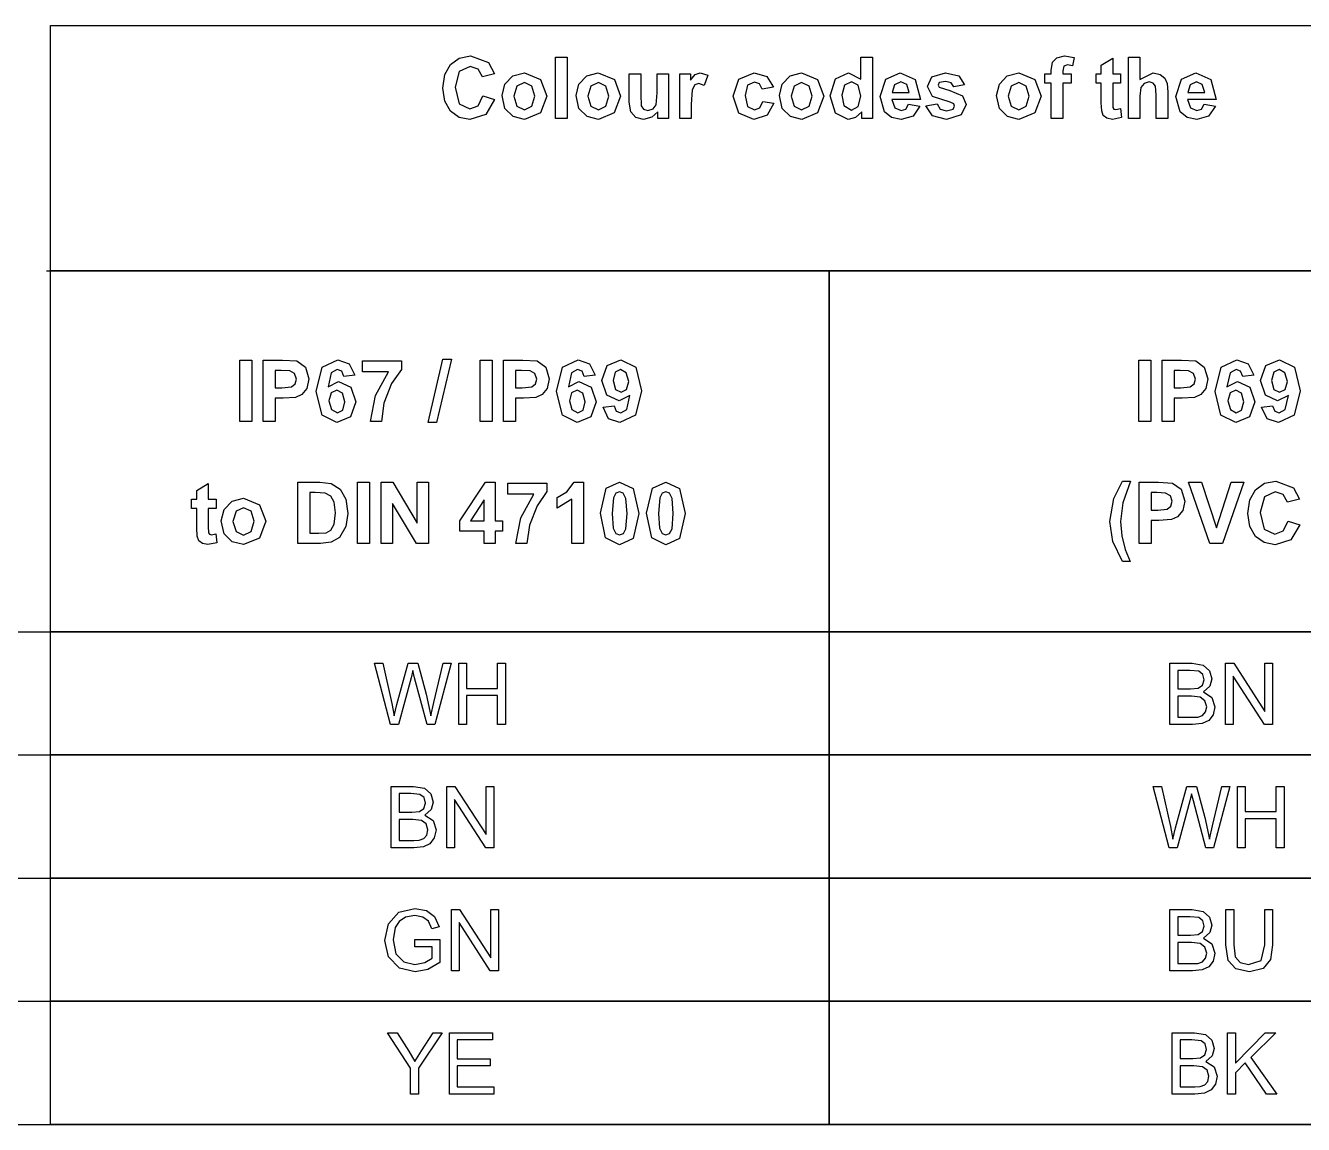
# Model space of a CAD drawing. Extents: x 22 to 299, y 7 to 289.
# Drawn here: x 113.78 to 155.86, y 105.1 to 141.28 of the extents above; entities that cross this region are included whole.
import ezdxf

# ---------------------------------------------------------------- set-up
doc = ezdxf.new("R2010")
doc.units = 0

msp = doc.modelspace()

# ---------------------------------------------------------------- linework, layer by layer
at = {"layer": '1'}
for p, q in [((114.601725, 141.278722), (165.883506, 141.278722)), ((114.601725, 133.202245), (114.601725, 141.278722)), ((114.602, 133.335), (114.602, 141.279185)), ((114.47, 133.203), (140.243182, 133.203)), ((165.883506, 133.202245), (114.601725, 133.202245)), ((114.601725, 133.202245), (140.242616, 133.202245)), ((114.601725, 121.323185), (114.601725, 133.202245)), ((114.602, 121.456), (114.602, 133.070477)), ((140.242616, 133.202245), (140.242616, 121.323185)), ((140.242616, 133.202245), (165.883506, 133.202245)), ((140.242616, 121.323185), (140.242616, 133.202245)), ((140.243, 133.203), (166.016182, 133.203)), ((140.243, 121.456), (140.243, 133.070477)), ((87.1569, 121.324), (114.601892, 121.324)), ((140.242616, 121.323185), (114.601725, 121.323185)), ((114.601725, 121.323185), (140.242616, 121.323185)), ((114.601725, 117.268719), (114.601725, 121.323185)), ((114.602, 121.324), (140.242891, 121.324)), ((114.602, 117.401), (114.602, 121.190883)), ((165.883506, 121.323185), (140.242616, 121.323185)), ((140.242616, 121.323185), (140.242616, 117.268719)), ((140.242616, 121.323185), (165.883506, 121.323185)), ((140.242616, 117.268719), (140.242616, 121.323185)), ((140.243, 121.324), (165.883891, 121.324)), ((140.243, 117.401), (140.243, 121.190883)), ((87.1569, 117.269), (114.601892, 117.269)), ((140.242616, 117.268719), (114.601725, 117.268719)), ((114.601725, 117.268719), (140.242616, 117.268719)), ((114.601725, 113.214253), (114.601725, 117.268719)), ((114.602, 117.269), (140.242891, 117.269)), ((114.602, 113.347), (114.602, 117.136883)), ((165.883506, 117.268719), (140.242616, 117.268719)), ((140.242616, 117.268719), (140.242616, 113.214253)), ((140.242616, 117.268719), (165.883506, 117.268719)), ((140.242616, 113.214253), (140.242616, 117.268719)), ((140.243, 117.269), (165.883891, 117.269)), ((140.243, 113.347), (140.243, 117.136883)), ((87.1569, 113.214), (114.601892, 113.214)), ((140.242616, 113.214253), (114.601725, 113.214253)), ((114.601725, 113.2139), (140.242616, 113.2139)), ((114.601725, 109.159082), (114.601725, 113.2139)), ((114.602, 113.214), (140.242891, 113.214)), ((165.883506, 113.214253), (140.242616, 113.214253)), ((140.242616, 113.2139), (140.242616, 109.159082)), ((140.242616, 113.2139), (165.883506, 113.2139)), ((140.242616, 109.159082), (140.242616, 113.2139)), ((140.243, 113.214), (165.883891, 113.214)), ((114.602, 109.292), (114.602, 113.082236)), ((140.243, 109.292), (140.243, 113.082236)), ((87.1569, 109.16), (114.601892, 109.16)), ((114.601725, 109.159434), (140.242616, 109.159434)), ((114.601725, 105.104968), (114.601725, 109.159434)), ((140.242616, 109.159082), (114.601725, 109.159082)), ((114.602, 109.16), (140.242891, 109.16)), ((114.602, 105.237), (114.602, 109.026883)), ((140.242616, 109.159434), (140.242616, 105.104968)), ((140.242616, 109.159434), (165.883506, 109.159434)), ((140.242616, 105.104968), (140.242616, 109.159434)), ((165.883506, 109.159082), (140.242616, 109.159082)), ((140.243, 109.16), (165.883891, 109.16)), ((140.243, 105.237), (140.243, 109.026883)), ((87.1569, 105.105), (114.601892, 105.105)), ((140.242616, 105.104968), (114.601725, 105.104968)), ((114.602, 105.105), (140.242891, 105.105)), ((165.883506, 105.104968), (140.242616, 105.104968)), ((140.243, 105.105), (165.883891, 105.105))]:
    msp.add_line(p, q, dxfattribs=at)
at = {"layer": 'Layer 1'}
for p, q in [((127.773295, 139.998911), (128.065696, 140.208717)), ((128.065696, 140.208717), (128.437632, 140.278653)), ((128.437632, 140.278653), (129.021767, 140.059545)), ((131.236647, 138.224), (131.236647, 140.244202)), ((131.236647, 140.244202), (131.612259, 140.244202)), ((131.612259, 140.244202), (131.612259, 138.224)), ((141.289966, 139.516598), (141.289966, 140.244202)), ((141.289966, 140.244202), (141.665578, 140.244202)), ((141.665578, 140.244202), (141.665578, 138.224)), ((147.595657, 140.073325), (147.736009, 140.220775)), ((147.736009, 140.220775), (147.995328, 140.278653)), ((147.995328, 140.278653), (148.309451, 140.229043)), ((148.309451, 140.229043), (148.258657, 139.958948)), ((149.204139, 139.978241), (149.581086, 140.204239)), ((149.581086, 140.204239), (149.581086, 139.687475)), ((150.097027, 138.224), (150.097027, 140.244202)), ((150.097027, 140.244202), (150.472639, 140.244202)), ((150.472639, 140.244202), (150.472639, 139.50144)), ((127.583818, 139.664048), (127.773295, 139.998911)), ((128.063357, 139.768779), (127.928351, 139.246503)), ((128.417581, 139.930009), (128.063357, 139.768779)), ((128.68492, 139.839059), (128.417581, 139.930009)), ((128.83062, 139.591012), (128.68492, 139.839059)), ((129.021767, 140.059545), (129.222271, 139.687475)), ((129.830007, 139.625463), (130.208291, 139.720548)), ((130.208291, 139.720548), (130.736285, 139.504196)), ((132.263689, 139.625463), (132.641973, 139.720548)), ((132.641973, 139.720548), (133.169967, 139.504196)), ((135.836212, 139.673695), (135.999288, 139.720548)), ((135.999288, 139.720548), (136.246577, 139.647512)), ((137.271843, 139.517976), (137.77444, 139.720548)), ((137.77444, 139.720548), (138.186142, 139.604793)), ((138.956997, 139.625463), (139.335281, 139.720548)), ((139.335281, 139.720548), (139.863276, 139.504196)), ((140.449186, 139.526245), (140.878265, 139.720548)), ((140.878265, 139.720548), (141.289966, 139.516598)), ((142.111135, 139.513842), (142.577641, 139.720548)), ((142.577641, 139.720548), (143.077565, 139.504196)), ((143.623858, 139.591012), (144.075661, 139.720548)), ((144.075661, 139.720548), (144.50875, 139.622707)), ((146.107478, 139.625463), (146.485762, 139.720548)), ((146.485762, 139.720548), (147.013756, 139.504196)), ((147.558229, 139.797718), (147.595657, 140.073325)), ((147.558229, 139.687475), (147.558229, 139.797718)), ((147.968594, 139.941034), (147.933842, 139.790828)), ((147.933842, 139.790828), (147.933842, 139.687475)), ((148.086223, 139.980997), (147.968594, 139.941034)), ((148.258657, 139.958948), (148.086223, 139.980997)), ((149.204139, 139.687475), (149.204139, 139.978241)), ((150.472639, 139.50144), (150.907065, 139.720548)), ((150.907065, 139.720548), (151.140986, 139.670938)), ((151.845864, 139.513842), (152.31237, 139.720548)), ((152.31237, 139.720548), (152.812294, 139.504196)), ((127.520659, 139.216186), (127.583818, 139.664048)), ((129.222271, 139.687475), (128.83062, 139.591012)), ((129.47712, 138.976408), (129.569351, 139.349856)), ((129.569351, 139.349856), (129.830007, 139.625463)), ((129.96234, 139.289222), (129.862088, 138.955737)), ((130.209628, 139.404978), (129.96234, 139.289222)), ((130.45558, 139.289222), (130.209628, 139.404978)), ((130.555832, 138.958494), (130.45558, 139.289222)), ((130.736285, 139.504196), (130.942137, 138.959872)), ((131.910801, 138.976408), (132.003033, 139.349856)), ((132.003033, 139.349856), (132.263689, 139.625463)), ((132.396021, 139.289222), (132.295769, 138.955737)), ((132.643309, 139.404977), (132.396021, 139.289222)), ((132.889261, 139.289222), (132.643309, 139.404977)), ((132.989513, 138.958494), (132.889261, 139.289222)), ((133.169967, 139.504196), (133.375818, 138.959872)), ((133.662309, 138.761434), (133.662309, 139.687475)), ((133.662309, 139.687475), (134.03792, 139.687475)), ((134.03792, 139.687475), (134.03792, 139.014993)), ((134.577946, 139.070114), (134.577946, 139.687475)), ((134.577946, 139.687475), (134.953557, 139.687475)), ((134.953557, 139.687475), (134.953557, 138.224)), ((135.326931, 138.224), (135.326931, 139.687475)), ((135.326931, 139.687475), (135.675808, 139.687475)), ((135.675808, 139.687475), (135.675808, 139.479391)), ((135.675808, 139.479391), (135.836212, 139.673695)), ((135.820171, 139.327807), (135.733286, 139.166577)), ((135.953841, 139.373283), (135.820171, 139.327807)), ((136.130284, 139.309893), (135.953841, 139.373283)), ((136.246577, 139.647512), (136.130284, 139.309893)), ((137.086042, 138.954359), (137.271843, 139.517976)), ((137.555222, 139.315405), (137.472347, 138.98192)), ((137.779787, 139.416002), (137.555222, 139.315405)), ((137.950883, 139.358124), (137.779787, 139.416002)), ((138.036432, 139.18587), (137.950883, 139.358124)), ((138.186142, 139.604793), (138.406696, 139.254771)), ((138.60411, 138.976408), (138.696342, 139.349856)), ((138.696342, 139.349856), (138.956997, 139.625463)), ((139.08933, 139.289222), (138.989078, 138.955737)), ((139.336618, 139.404977), (139.08933, 139.289222)), ((139.58257, 139.289222), (139.336618, 139.404977)), ((139.682822, 138.958494), (139.58257, 139.289222)), ((139.863276, 139.504196), (140.069127, 138.959872)), ((140.279426, 138.96125), (140.449186, 139.526245)), ((140.752615, 139.314027), (140.663057, 138.987432)), ((140.97718, 139.42427), (140.752615, 139.314027)), ((141.203081, 139.312649), (140.97718, 139.42427)), ((141.291303, 138.950225), (141.203081, 139.312649)), ((141.926671, 138.944713), (142.111135, 139.513842)), ((142.397189, 139.331941), (142.318324, 139.081139)), ((142.600367, 139.42427), (142.397189, 139.331941)), ((142.795524, 139.336076), (142.600367, 139.42427)), ((142.879736, 139.081139), (142.795524, 139.336076)), ((143.077565, 139.504196), (143.252672, 138.844116)), ((143.478159, 139.271308), (143.623858, 139.591012)), ((143.86981, 139.399465), (143.827036, 139.320917)), ((143.827036, 139.320917), (143.864463, 139.250637)), ((144.082344, 139.442184), (143.86981, 139.399465)), ((144.262798, 139.396709), (144.082344, 139.442184)), ((144.349683, 139.265796), (144.262798, 139.396709)), ((144.703907, 139.333319), (144.349683, 139.265796)), ((144.50875, 139.622707), (144.703907, 139.333319)), ((145.75459, 138.976408), (145.846823, 139.349856)), ((145.846823, 139.349856), (146.107478, 139.625463)), ((146.239811, 139.289222), (146.139558, 138.955737)), ((146.487099, 139.404977), (146.239811, 139.289222)), ((146.733051, 139.289222), (146.487099, 139.404977)), ((146.833303, 138.958494), (146.733051, 139.289222)), ((147.013756, 139.504196), (147.219607, 138.959872)), ((147.349703, 139.382929), (147.349705, 139.687475)), ((147.558227, 139.382929), (147.349703, 139.382929)), ((147.349705, 139.687475), (147.558229, 139.687475)), ((147.558227, 138.224), (147.558227, 139.382929)), ((148.214544, 139.382929), (147.933839, 139.382929)), ((147.933839, 139.382929), (147.933839, 138.224)), ((147.933842, 139.687475), (148.214544, 139.687475)), ((148.214544, 139.687475), (148.214544, 139.382929)), ((149.031705, 139.378795), (149.031705, 139.687475)), ((149.031705, 139.687475), (149.204139, 139.687475)), ((149.204139, 139.378795), (149.031705, 139.378795)), ((149.204139, 138.740764), (149.204139, 139.378795)), ((149.581086, 139.687475), (149.837731, 139.687475)), ((149.837731, 139.378795), (149.581086, 139.378795)), ((149.581086, 139.378795), (149.581086, 138.788995)), ((149.837731, 139.687475), (149.837731, 139.378795)), ((150.614329, 139.377417), (150.506056, 139.235479)), ((150.781415, 139.42427), (150.614329, 139.377417)), ((150.916421, 139.387063), (150.781415, 139.42427)), ((150.992613, 139.289222), (150.916421, 139.387063)), ((151.014002, 138.997079), (150.992613, 139.289222)), ((151.140986, 139.670938), (151.29738, 139.544159)), ((151.29738, 139.544159), (151.369561, 139.373283)), ((151.369561, 139.373283), (151.389613, 139.082517)), ((151.6614, 138.944713), (151.845864, 139.513842)), ((152.131915, 139.331941), (152.05305, 139.081139)), ((152.335092, 139.42427), (152.131915, 139.331941)), ((152.53025, 139.336076), (152.335092, 139.42427)), ((152.614461, 139.081139), (152.53025, 139.336076)), ((152.812294, 139.504196), (152.987401, 138.844116)), ((127.583484, 138.789684), (127.520659, 139.216186)), ((127.928351, 139.246503), (128.06202, 138.700801)), ((128.68091, 138.641545), (128.843987, 138.966762)), ((128.843987, 138.966762), (129.227618, 138.84136)), ((128.843987, 138.966762), (128.843987, 138.966762)), ((129.569351, 138.547839), (129.47712, 138.976408)), ((129.47712, 138.976408), (129.47712, 138.976408)), ((129.862088, 138.955738), (129.96234, 138.622253)), ((129.862088, 138.955737), (129.862088, 138.955738)), ((130.45558, 138.622253), (130.555832, 138.958494)), ((130.942137, 138.959872), (130.733612, 138.408657)), ((132.003033, 138.547839), (131.910801, 138.976408)), ((131.910801, 138.976408), (131.910801, 138.976408)), ((132.295769, 138.955737), (132.396021, 138.622253)), ((132.295769, 138.955737), (132.295769, 138.955737)), ((132.889261, 138.622253), (132.989513, 138.958494)), ((133.375818, 138.959872), (133.167294, 138.408657)), ((134.03792, 139.014993), (134.057972, 138.636033)), ((134.549875, 138.674618), (134.577946, 139.070114)), ((135.733286, 139.166577), (135.702542, 138.675996)), ((137.270506, 138.393499), (137.086042, 138.954359)), ((137.472347, 138.98192), (137.556559, 138.613984)), ((138.406696, 139.254771), (138.036432, 139.18587)), ((138.406696, 139.254771), (138.406696, 139.254771)), ((138.696342, 138.547839), (138.60411, 138.976408)), ((138.60411, 138.976408), (138.60411, 138.976408)), ((138.989078, 138.955737), (139.08933, 138.622253)), ((138.989078, 138.955737), (138.989078, 138.955737)), ((139.58257, 138.622253), (139.682822, 138.958494)), ((140.069127, 138.959872), (139.860602, 138.408657)), ((140.453196, 138.393499), (140.279426, 138.96125)), ((140.663057, 138.987432), (140.725882, 138.648435)), ((140.663057, 138.987432), (140.663057, 138.987432)), ((141.200408, 138.60985), (141.291303, 138.950225)), ((142.067024, 138.440352), (141.926671, 138.944713)), ((142.318324, 139.081139), (142.879736, 139.081139)), ((143.646582, 138.941957), (143.478159, 139.271308)), ((144.222697, 138.753166), (143.646582, 138.941957)), ((143.864463, 139.250637), (144.214677, 139.141772)), ((144.214677, 139.141772), (144.634399, 138.969518)), ((144.634399, 138.969518), (144.752028, 138.681508)), ((145.846823, 138.547839), (145.75459, 138.976408)), ((145.75459, 138.976408), (145.75459, 138.976408)), ((146.139558, 138.955737), (146.239811, 138.622253)), ((146.139558, 138.955737), (146.139558, 138.955737)), ((146.733051, 138.622253), (146.833303, 138.958494)), ((147.219607, 138.959872), (147.011083, 138.408657)), ((150.506056, 139.235479), (150.472638, 138.957115)), ((150.472638, 138.957115), (150.472638, 138.224)), ((151.014002, 138.224), (151.014002, 138.997079)), ((151.389613, 139.082517), (151.389613, 138.224)), ((151.801753, 138.440352), (151.6614, 138.944713)), ((152.05305, 139.081139), (152.614461, 139.081139)), ((127.771958, 138.463778), (127.583484, 138.789684)), ((128.05801, 138.258106), (127.771958, 138.463778)), ((128.06202, 138.700801), (128.409561, 138.538192)), ((128.409561, 138.538192), (128.68091, 138.641545)), ((129.227618, 138.84136), (128.933545, 138.349401)), ((129.838027, 138.281878), (129.569351, 138.547839)), ((129.96234, 138.622253), (130.209628, 138.506498)), ((130.209628, 138.506498), (130.45558, 138.622253)), ((132.271709, 138.281878), (132.003033, 138.547839)), ((132.396021, 138.622253), (132.643309, 138.506498)), ((132.643309, 138.506498), (132.889261, 138.622253)), ((133.713103, 138.437596), (133.662309, 138.761434)), ((133.877517, 138.255695), (133.713103, 138.437596)), ((134.057972, 138.636033), (134.134163, 138.52579)), ((134.134163, 138.52579), (134.273179, 138.485827)), ((134.273179, 138.485827), (134.445613, 138.53957)), ((134.604678, 138.443108), (134.400164, 138.258451)), ((134.445613, 138.53957), (134.549875, 138.674618)), ((134.604678, 138.224), (134.604678, 138.443108)), ((135.702542, 138.675996), (135.702542, 138.224)), ((137.556559, 138.613984), (137.785133, 138.506498)), ((137.785133, 138.506498), (137.96024, 138.568509)), ((137.96024, 138.568509), (138.056482, 138.784861)), ((138.056482, 138.784861), (138.42541, 138.720093)), ((138.42541, 138.720093), (138.204855, 138.324597)), ((138.965017, 138.281878), (138.696342, 138.547839)), ((139.08933, 138.622253), (139.336618, 138.506498)), ((139.336618, 138.506498), (139.58257, 138.622253)), ((140.725882, 138.648435), (140.979854, 138.496851)), ((140.979854, 138.496851), (141.200408, 138.60985)), ((141.3167, 138.438974), (141.11085, 138.251561)), ((141.3167, 138.224), (141.3167, 138.438974)), ((142.292925, 138.253283), (142.067024, 138.440352)), ((143.252672, 138.844116), (142.311639, 138.844116)), ((142.311639, 138.844116), (142.402534, 138.575399)), ((142.402534, 138.575399), (142.619079, 138.480315)), ((142.619079, 138.480315), (142.767452, 138.529924)), ((142.767452, 138.529924), (142.858347, 138.689776)), ((142.858347, 138.689776), (143.232621, 138.625009)), ((142.858347, 138.689776), (142.858347, 138.689776)), ((143.232621, 138.625009), (143.004047, 138.30117)), ((143.426027, 138.641545), (143.802974, 138.700801)), ((143.646582, 138.312194), (143.426027, 138.641545)), ((143.426027, 138.641545), (143.426027, 138.641545)), ((143.802974, 138.700801), (143.900553, 138.528546)), ((143.900553, 138.528546), (144.106404, 138.470669)), ((144.106404, 138.470669), (144.325622, 138.52579)), ((144.348346, 138.702179), (144.222697, 138.753166)), ((144.325622, 138.52579), (144.37508, 138.629143)), ((144.37508, 138.629143), (144.348346, 138.702179)), ((144.752028, 138.681508), (144.588951, 138.335621)), ((146.115498, 138.281878), (145.846823, 138.547839)), ((146.239811, 138.622253), (146.487099, 138.506498)), ((146.487099, 138.506498), (146.733051, 138.622253)), ((149.216168, 138.467912), (149.204139, 138.740764)), ((149.268299, 138.316328), (149.216168, 138.467912)), ((149.581086, 138.788995), (149.587767, 138.579533)), ((149.587767, 138.579533), (149.621186, 138.531302)), ((149.621186, 138.531302), (149.685347, 138.51201)), ((149.685347, 138.51201), (149.836394, 138.549217)), ((149.836394, 138.549217), (149.868475, 138.248805)), ((152.027654, 138.253283), (151.801753, 138.440352)), ((152.987401, 138.844116), (152.046368, 138.844116)), ((152.046368, 138.844116), (152.137263, 138.575399)), ((152.137263, 138.575399), (152.353807, 138.480315)), ((152.353807, 138.480315), (152.502181, 138.529924)), ((152.502181, 138.529924), (152.593076, 138.689776)), ((152.593076, 138.689776), (152.96735, 138.625009)), ((152.593076, 138.689776), (152.593076, 138.689776)), ((152.96735, 138.625009), (152.738775, 138.30117)), ((128.413571, 138.189549), (128.05801, 138.258106)), ((128.933545, 138.349401), (128.413571, 138.189549)), ((130.210965, 138.190927), (129.838027, 138.281878)), ((130.733612, 138.408657), (130.210965, 138.190927)), ((131.612259, 138.224), (131.236647, 138.224)), ((132.644646, 138.190927), (132.271709, 138.281878)), ((133.167294, 138.408657), (132.644646, 138.190927)), ((134.134162, 138.190927), (133.877517, 138.255695)), ((134.400164, 138.258451), (134.134162, 138.190927)), ((134.953557, 138.224), (134.604678, 138.224)), ((135.702542, 138.224), (135.326931, 138.224)), ((137.767756, 138.190927), (137.270506, 138.393499)), ((138.204855, 138.324597), (137.767756, 138.190927)), ((139.337955, 138.190927), (138.965017, 138.281878)), ((139.860602, 138.408657), (139.337955, 138.190927)), ((140.872918, 138.190927), (140.453196, 138.393499)), ((141.11085, 138.251561), (140.872918, 138.190927)), ((141.665578, 138.224), (141.3167, 138.224)), ((142.615069, 138.190927), (142.292925, 138.253283)), ((143.004047, 138.30117), (142.615069, 138.190927)), ((144.106405, 138.190927), (143.646582, 138.312194)), ((144.588951, 138.335621), (144.106405, 138.190927)), ((146.488436, 138.190927), (146.115498, 138.281878)), ((147.011083, 138.408657), (146.488436, 138.190927)), ((147.933839, 138.224), (147.558227, 138.224)), ((149.388602, 138.225378), (149.268299, 138.316328)), ((149.571729, 138.190927), (149.388602, 138.225378)), ((149.868475, 138.248805), (149.571729, 138.190927)), ((150.472638, 138.224), (150.097027, 138.224)), ((151.389613, 138.224), (151.014002, 138.224)), ((152.349797, 138.190927), (152.027654, 138.253283)), ((152.738775, 138.30117), (152.349797, 138.190927)), ((120.837137, 128.247), (120.837137, 130.267202)), ((120.837137, 130.267202), (121.232799, 130.267202)), ((121.232799, 130.267202), (121.232799, 128.247)), ((121.610206, 128.247), (121.610206, 130.267202)), ((121.610206, 130.267202), (122.245136, 130.267202)), ((122.245136, 130.267202), (122.715652, 130.236885)), ((122.715652, 130.236885), (122.997695, 130.038448)), ((122.997695, 130.038448), (123.111314, 129.645707)), ((123.353277, 129.22954), (123.552444, 130.030179)), ((123.552444, 130.030179), (124.069745, 130.27547)), ((124.069745, 130.27547), (124.438672, 130.145934)), ((124.438672, 130.145934), (124.625809, 129.772487)), ((124.875354, 129.879973), (124.875354, 130.239641)), ((124.875354, 130.239641), (126.159917, 130.239641)), ((126.159917, 130.239641), (126.159917, 129.958521)), ((127.038168, 128.212549), (127.523388, 130.301653)), ((127.805431, 130.301653), (127.314864, 128.212549)), ((127.523388, 130.301653), (127.805431, 130.301653)), ((128.751393, 128.247), (128.751393, 130.267202)), ((128.751393, 130.267202), (129.147055, 130.267202)), ((129.147055, 130.267202), (129.147055, 128.247)), ((129.524462, 128.247), (129.524462, 130.267202)), ((129.524462, 130.267202), (130.159392, 130.267202)), ((130.159392, 130.267202), (130.629908, 130.236885)), ((130.629908, 130.236885), (130.911951, 130.038448)), ((130.911951, 130.038448), (131.02557, 129.645707)), ((131.267533, 129.22954), (131.4667, 130.030179)), ((131.4667, 130.030179), (131.984001, 130.27547)), ((131.984001, 130.27547), (132.352928, 130.145934)), ((132.352928, 130.145934), (132.540066, 129.772487)), ((132.760203, 129.591964), (132.936646, 130.086679)), ((132.936646, 130.086679), (133.388449, 130.27547)), ((133.388449, 130.27547), (133.877679, 130.03707)), ((133.877679, 130.03707), (134.068826, 129.255723)), ((150.435137, 128.247), (150.435137, 130.267202)), ((150.435137, 130.267202), (150.830799, 130.267202)), ((150.830799, 130.267202), (150.830799, 128.247)), ((151.208206, 128.247), (151.208206, 130.267202)), ((151.208206, 130.267202), (151.843136, 130.267202)), ((151.843136, 130.267202), (152.313652, 130.236885)), ((152.313652, 130.236885), (152.595695, 130.038448)), ((152.595695, 130.038448), (152.709314, 129.645707)), ((152.951277, 129.22954), (153.150444, 130.030179)), ((153.150444, 130.030179), (153.667745, 130.27547)), ((153.667745, 130.27547), (154.036672, 130.145934)), ((154.036672, 130.145934), (154.223809, 129.772487)), ((154.443947, 129.591964), (154.620391, 130.086679)), ((154.620391, 130.086679), (155.072193, 130.27547)), ((155.072193, 130.27547), (155.561423, 130.03707)), ((155.561423, 130.03707), (155.752571, 129.255723)), ((122.005868, 129.925449), (122.005868, 129.352185)), ((122.197015, 129.925449), (122.005868, 129.925449)), ((122.481731, 129.911668), (122.197015, 129.925449)), ((122.640797, 129.822096), (122.481731, 129.911668)), ((122.703622, 129.640195), (122.640797, 129.822096)), ((122.658174, 129.483099), (122.703622, 129.640195)), ((123.111314, 129.645707), (123.045816, 129.332893)), ((123.84518, 129.8469), (123.742255, 129.388014)), ((124.047021, 129.957143), (123.84518, 129.8469)), ((124.192721, 129.902022), (124.047021, 129.957143)), ((124.262229, 129.731145), (124.192721, 129.902022)), ((124.625809, 129.772487), (124.262229, 129.731145)), ((124.625809, 129.772487), (124.625809, 129.772487)), ((125.729502, 129.879973), (124.875354, 129.879973)), ((125.30577, 129.101383), (125.729502, 129.879973)), ((126.159917, 129.958521), (125.836437, 129.495501)), ((129.920123, 129.925449), (129.920123, 129.352185)), ((130.111271, 129.925449), (129.920123, 129.925449)), ((130.395986, 129.911668), (130.111271, 129.925449)), ((130.555053, 129.822096), (130.395986, 129.911668)), ((130.617878, 129.640195), (130.555053, 129.822096)), ((130.57243, 129.483099), (130.617878, 129.640195)), ((131.02557, 129.645707), (130.960072, 129.332893)), ((131.759436, 129.8469), (131.65651, 129.388014)), ((131.961277, 129.957143), (131.759436, 129.8469)), ((132.106976, 129.902022), (131.961277, 129.957143)), ((132.176485, 129.731145), (132.106976, 129.902022)), ((132.540066, 129.772487), (132.176485, 129.731145)), ((132.540066, 129.772487), (132.540066, 129.772487)), ((133.197302, 129.868949), (133.12913, 129.591964)), ((133.371072, 129.954387), (133.197302, 129.868949)), ((133.563556, 129.851035), (133.371072, 129.954387)), ((133.647768, 129.560269), (133.563556, 129.851035)), ((151.603868, 129.925449), (151.603868, 129.352185)), ((151.795015, 129.925449), (151.603868, 129.925449)), ((152.079731, 129.911668), (151.795015, 129.925449)), ((152.238797, 129.822096), (152.079731, 129.911668)), ((152.301622, 129.640195), (152.238797, 129.822096)), ((152.256174, 129.483099), (152.301622, 129.640195)), ((152.709314, 129.645707), (152.643816, 129.332893)), ((153.44318, 129.8469), (153.340255, 129.388014)), ((153.645021, 129.957143), (153.44318, 129.8469)), ((153.790721, 129.902022), (153.645021, 129.957143)), ((153.860229, 129.731145), (153.790721, 129.902022)), ((154.223809, 129.772487), (153.860229, 129.731145)), ((154.223809, 129.772487), (154.223809, 129.772487)), ((154.881046, 129.868949), (154.812875, 129.591964)), ((155.054816, 129.954387), (154.881046, 129.868949)), ((155.2473, 129.851035), (155.054816, 129.954387)), ((155.331512, 129.560269), (155.2473, 129.851035)), ((122.005868, 129.352185), (122.222412, 129.352185)), ((122.222412, 129.352185), (122.535199, 129.38388)), ((122.535199, 129.38388), (122.658174, 129.483099)), ((123.045816, 129.332893), (122.878729, 129.133078)), ((123.544424, 128.449571), (123.353277, 129.22954)), ((123.742255, 129.388014), (124.091132, 129.558891)), ((123.84919, 129.185443), (123.774335, 128.92775)), ((124.032317, 129.273637), (123.84919, 129.185443)), ((124.219454, 129.181309), (124.032317, 129.273637)), ((124.091132, 129.558891), (124.493477, 129.374234)), ((124.29431, 128.893299), (124.219454, 129.181309)), ((124.493477, 129.374234), (124.6619, 128.897433)), ((125.836437, 129.495501), (125.585139, 128.853336)), ((129.920123, 129.352185), (130.136668, 129.352185)), ((130.136668, 129.352185), (130.449454, 129.38388)), ((130.449454, 129.38388), (130.57243, 129.483099)), ((130.960072, 129.332893), (130.792985, 129.133078)), ((131.45868, 128.449571), (131.267533, 129.22954)), ((131.65651, 129.388014), (132.005388, 129.558891)), ((131.763446, 129.185443), (131.688591, 128.92775)), ((131.946573, 129.273637), (131.763446, 129.185443)), ((132.13371, 129.181309), (131.946573, 129.273637)), ((132.005388, 129.558891), (132.407733, 129.374234)), ((132.208565, 128.893299), (132.13371, 129.181309)), ((132.407733, 129.374234), (132.576156, 128.897433)), ((132.92729, 129.112407), (132.760203, 129.591964)), ((133.12913, 129.591964), (133.203985, 129.303954)), ((133.203985, 129.303954), (133.391122, 129.213004)), ((133.391122, 129.213004), (133.572913, 129.301198)), ((133.572913, 129.301198), (133.647768, 129.560269)), ((133.647768, 129.560269), (133.647768, 129.560269)), ((134.068826, 129.255723), (133.869659, 128.456462)), ((151.603868, 129.352185), (151.820412, 129.352185)), ((151.820412, 129.352185), (152.133199, 129.38388)), ((152.133199, 129.38388), (152.256174, 129.483099)), ((152.643816, 129.332893), (152.476729, 129.133078)), ((153.142424, 128.449571), (152.951277, 129.22954)), ((153.340255, 129.388014), (153.689132, 129.558891)), ((153.44719, 129.185443), (153.372335, 128.92775)), ((153.630317, 129.273637), (153.44719, 129.185443)), ((153.817454, 129.181309), (153.630317, 129.273637)), ((153.689132, 129.558891), (154.091477, 129.374234)), ((153.89231, 128.893299), (153.817454, 129.181309)), ((154.091477, 129.374234), (154.2599, 128.897433)), ((154.611034, 129.112407), (154.443947, 129.591964)), ((154.812875, 129.591964), (154.887729, 129.303954)), ((154.887729, 129.303954), (155.074867, 129.213004)), ((155.074867, 129.213004), (155.256657, 129.301198)), ((155.256657, 129.301198), (155.331512, 129.560269)), ((155.331512, 129.560269), (155.331512, 129.560269)), ((155.752571, 129.255723), (155.553403, 128.456462)), ((122.26385, 129.009054), (122.005868, 129.009054)), ((122.005868, 129.009054), (122.005868, 128.247)), ((122.674215, 129.037993), (122.26385, 129.009054)), ((122.878729, 129.133078), (122.674215, 129.037993)), ((123.774335, 128.92775), (123.858547, 128.635606)), ((123.774335, 128.92775), (123.774335, 128.92775)), ((124.224801, 128.617692), (124.29431, 128.893299)), ((124.6619, 128.897433), (124.485456, 128.399962)), ((125.138683, 128.247), (125.30577, 129.101383)), ((125.585139, 128.853336), (125.500927, 128.247)), ((130.178105, 129.009054), (129.920123, 129.009054)), ((129.920123, 129.009054), (129.920123, 128.247)), ((130.58847, 129.037993), (130.178105, 129.009054)), ((130.792985, 129.133078), (130.58847, 129.037993)), ((131.688591, 128.92775), (131.772803, 128.635606)), ((131.688591, 128.92775), (131.688591, 128.92775)), ((132.139057, 128.617692), (132.208565, 128.893299)), ((132.576156, 128.897433), (132.399712, 128.399962)), ((132.79763, 128.714154), (133.161211, 128.755496)), ((133.326961, 128.929128), (132.92729, 129.112407)), ((133.161211, 128.755496), (133.230719, 128.585997)), ((133.681185, 129.098627), (133.326961, 128.929128)), ((133.576923, 128.641118), (133.681185, 129.098627)), ((151.86185, 129.009054), (151.603868, 129.009054)), ((151.603868, 129.009054), (151.603868, 128.247)), ((152.272215, 129.037993), (151.86185, 129.009054)), ((152.476729, 129.133078), (152.272215, 129.037993)), ((153.372335, 128.92775), (153.456547, 128.635606)), ((153.372335, 128.92775), (153.372335, 128.92775)), ((153.822801, 128.617692), (153.89231, 128.893299)), ((154.2599, 128.897433), (154.083456, 128.399962)), ((154.481374, 128.714154), (154.844955, 128.755496)), ((155.010705, 128.929128), (154.611034, 129.112407)), ((154.844955, 128.755496), (154.914464, 128.585997)), ((155.364929, 129.098627), (155.010705, 128.929128)), ((155.260667, 128.641118), (155.364929, 129.098627)), ((124.032317, 128.212549), (123.544424, 128.449571)), ((123.858547, 128.635606), (124.051031, 128.533632)), ((124.485456, 128.399962), (124.032317, 128.212549)), ((124.051031, 128.533632), (124.224801, 128.617692)), ((131.946573, 128.212549), (131.45868, 128.449571)), ((131.772803, 128.635606), (131.965287, 128.533632)), ((132.399712, 128.399962), (131.946573, 128.212549)), ((131.965287, 128.533632), (132.139057, 128.617692)), ((132.979421, 128.336572), (132.79763, 128.714154)), ((132.79763, 128.714154), (132.79763, 128.714154)), ((133.351022, 128.211171), (132.979421, 128.336572)), ((133.230719, 128.585997), (133.379092, 128.530876)), ((133.869659, 128.456462), (133.351022, 128.211171)), ((133.379092, 128.530876), (133.576923, 128.641118)), ((153.630317, 128.212549), (153.142424, 128.449571)), ((153.456547, 128.635606), (153.649031, 128.533632)), ((154.083456, 128.399962), (153.630317, 128.212549)), ((153.649031, 128.533632), (153.822801, 128.617692)), ((154.663165, 128.336572), (154.481374, 128.714154)), ((154.481374, 128.714154), (154.481374, 128.714154)), ((155.034766, 128.211171), (154.663165, 128.336572)), ((154.914464, 128.585997), (155.062836, 128.530876)), ((155.553403, 128.456462), (155.034766, 128.211171)), ((155.062836, 128.530876), (155.260667, 128.641118)), ((121.232799, 128.247), (120.837137, 128.247)), ((122.005868, 128.247), (121.610206, 128.247)), ((125.500927, 128.247), (125.138683, 128.247)), ((127.314864, 128.212549), (127.038168, 128.212549)), ((129.147055, 128.247), (128.751393, 128.247)), ((129.920123, 128.247), (129.524462, 128.247)), ((150.830799, 128.247), (150.435137, 128.247)), ((151.603868, 128.247), (151.208206, 128.247)), ((122.750117, 126.245202), (123.473268, 126.245202)), ((122.750117, 124.225), (122.750117, 126.245202)), ((123.473268, 126.245202), (123.846206, 126.206617)), ((124.715933, 124.225), (124.715933, 126.245202)), ((124.715933, 126.245202), (125.111595, 126.245202)), ((125.111595, 126.245202), (125.111595, 124.225)), ((125.493012, 124.225), (125.493012, 126.245202)), ((125.493012, 126.245202), (125.87798, 126.245202)), ((125.87798, 126.245202), (126.679997, 124.896104)), ((126.679997, 124.896104), (126.679997, 126.245202)), ((126.679997, 126.245202), (127.047588, 126.245202)), ((127.047588, 126.245202), (127.047588, 124.225)), ((128.078179, 124.970518), (128.928316, 126.25347)), ((128.928316, 126.25347), (129.243776, 126.25347)), ((129.243776, 126.25347), (129.243776, 124.971896)), ((131.607554, 125.929631), (131.844149, 126.25347)), ((131.844149, 126.25347), (132.148915, 126.25347)), ((132.148915, 126.25347), (132.148915, 124.225)), ((132.901057, 126.046764), (133.344839, 126.25347)), ((133.344839, 126.25347), (133.789958, 126.044008)), ((133.344839, 126.25347), (133.344839, 126.25347)), ((134.423134, 126.046764), (134.866917, 126.25347)), ((134.866917, 126.25347), (135.312036, 126.044008)), ((134.866917, 126.25347), (134.866917, 126.25347)), ((149.612359, 125.710523), (149.903758, 126.279653)), ((149.903758, 126.279653), (150.160404, 126.279653)), ((150.160404, 126.279653), (149.907768, 125.568586)), ((150.447771, 124.225), (150.447771, 126.245202)), ((150.447771, 126.245202), (151.082701, 126.245202)), ((151.082701, 126.245202), (151.553217, 126.214885)), ((152.773641, 124.225), (152.073213, 126.245202)), ((152.073213, 126.245202), (152.502292, 126.245202)), ((152.502292, 126.245202), (152.998205, 124.750032)), ((152.998205, 124.750032), (153.478078, 126.245202)), ((153.897801, 126.245202), (153.196036, 124.225)), ((153.478078, 126.245202), (153.897801, 126.245202)), ((154.575191, 126.209717), (154.947127, 126.279653)), ((154.947127, 126.279653), (155.531262, 126.060545)), ((119.420871, 125.979241), (119.797819, 126.205239)), ((119.420871, 125.688475), (119.420871, 125.979241)), ((119.797819, 126.205239), (119.797819, 125.688475)), ((123.145778, 125.903449), (123.145778, 124.565375)), ((123.323558, 125.903449), (123.145778, 125.903449)), ((123.648375, 125.884156), (123.323558, 125.903449)), ((123.831502, 125.789072), (123.648375, 125.884156)), ((123.846206, 126.206617), (124.141615, 126.020582)), ((124.141615, 126.020582), (124.328752, 125.692609)), ((129.665754, 125.857973), (129.665754, 126.217641)), ((129.665754, 126.217641), (130.950317, 126.217641)), ((130.519902, 125.857973), (129.665754, 125.857973)), ((130.09617, 125.079383), (130.519902, 125.857973)), ((130.950317, 125.936521), (130.626837, 125.473501)), ((130.950317, 126.217641), (130.950317, 125.936521)), ((131.288084, 125.742218), (131.607554, 125.929631)), ((132.708573, 125.225455), (132.901057, 126.046764)), ((133.2232, 125.886912), (133.140325, 125.72706)), ((133.344839, 125.932387), (133.2232, 125.886912)), ((133.344842, 125.932387), (133.344839, 125.932387)), ((133.465145, 125.886912), (133.344842, 125.932387)), ((133.553367, 125.709145), (133.465145, 125.886912)), ((133.789958, 126.044008), (133.981106, 125.22132)), ((134.23065, 125.225455), (134.423134, 126.046764)), ((134.745277, 125.886912), (134.662402, 125.72706)), ((134.866917, 125.932387), (134.745277, 125.886912)), ((134.86692, 125.932387), (134.866917, 125.932387)), ((134.987222, 125.886912), (134.86692, 125.932387)), ((135.075444, 125.709145), (134.987222, 125.886912)), ((135.312036, 126.044008), (135.503183, 125.22132)), ((150.843433, 125.903449), (150.843433, 125.330185)), ((151.03458, 125.903449), (150.843433, 125.903449)), ((151.319296, 125.889668), (151.03458, 125.903449)), ((151.478363, 125.800096), (151.319296, 125.889668)), ((151.553217, 126.214885), (151.83526, 126.016448)), ((151.83526, 126.016448), (151.948879, 125.623707)), ((154.093313, 125.665048), (154.28279, 125.999911)), ((154.28279, 125.999911), (154.575191, 126.209717)), ((154.927076, 125.931009), (154.572852, 125.769779)), ((155.194415, 125.840059), (154.927076, 125.931009)), ((155.340114, 125.592012), (155.194415, 125.840059)), ((155.531262, 126.060545), (155.731766, 125.688475)), ((119.248438, 125.379795), (119.248438, 125.688475)), ((119.248438, 125.688475), (119.420871, 125.688475)), ((119.797819, 125.688475), (120.054464, 125.688475)), ((120.054464, 125.688475), (120.054464, 125.379795)), ((120.320445, 125.350856), (120.5811, 125.626463)), ((120.5811, 125.626463), (120.959385, 125.721548)), ((120.960721, 125.405977), (120.713433, 125.290222)), ((120.959385, 125.721548), (121.487379, 125.505196)), ((121.206673, 125.290222), (120.960721, 125.405977)), ((121.487379, 125.505196), (121.69323, 124.960872)), ((123.943784, 125.59339), (123.831502, 125.789072)), ((123.983885, 125.233723), (123.943784, 125.59339)), ((124.328752, 125.692609), (124.392914, 125.215808)), ((126.650589, 124.225), (125.860603, 125.542403)), ((125.860603, 125.542403), (125.860603, 124.225)), ((128.880195, 125.662292), (128.42973, 124.971896)), ((128.880195, 124.971896), (128.880195, 125.662292)), ((130.626837, 125.473501), (130.375539, 124.831336)), ((131.288084, 125.390819), (131.288084, 125.742218)), ((131.773304, 125.684341), (131.288084, 125.390819)), ((131.773304, 124.225), (131.773304, 125.684341)), ((133.140325, 125.72706), (133.101561, 125.22132)), ((133.588119, 125.22132), (133.553367, 125.709145)), ((134.662402, 125.72706), (134.623638, 125.22132)), ((135.110196, 125.22132), (135.075444, 125.709145)), ((149.480026, 124.956737), (149.612359, 125.710523)), ((149.907768, 125.568586), (149.839597, 124.948469)), ((151.372764, 125.36188), (151.49574, 125.461099)), ((151.541187, 125.618195), (151.478363, 125.800096)), ((151.49574, 125.461099), (151.541187, 125.618195)), ((151.948879, 125.623707), (151.883381, 125.310893)), ((154.030154, 125.217186), (154.093313, 125.665048)), ((154.572852, 125.769779), (154.437846, 125.247503)), ((155.731766, 125.688475), (155.340114, 125.592012)), ((119.420871, 125.379795), (119.248438, 125.379795)), ((119.420871, 124.741764), (119.420871, 125.379795)), ((120.054464, 125.379795), (119.797819, 125.379795)), ((119.797819, 125.379795), (119.797819, 124.789995)), ((120.228213, 124.977408), (120.320445, 125.350856)), ((120.320445, 124.548839), (120.228213, 124.977408)), ((120.228213, 124.977408), (120.228213, 124.977408)), ((120.713433, 125.290222), (120.613181, 124.956737)), ((121.306925, 124.959494), (121.206673, 125.290222)), ((123.943784, 124.863031), (123.983885, 125.233723)), ((124.392914, 125.215808), (124.332762, 124.785861)), ((128.078179, 124.631521), (128.078179, 124.970518)), ((128.42973, 124.971896), (128.880195, 124.971896)), ((129.243776, 124.971896), (129.487054, 124.971896)), ((129.487054, 124.971896), (129.487054, 124.631521)), ((129.929083, 124.225), (130.09617, 125.079383)), ((132.88368, 124.416547), (132.708573, 125.225455)), ((133.101561, 125.22132), (133.136316, 124.732117)), ((133.549355, 124.716959), (133.588119, 125.22132)), ((133.981106, 125.22132), (133.788622, 124.397255)), ((134.405757, 124.416547), (134.23065, 125.225455)), ((134.623638, 125.22132), (134.658394, 124.732117)), ((135.071432, 124.716959), (135.110196, 125.22132)), ((135.503183, 125.22132), (135.310699, 124.397255)), ((150.843433, 125.330185), (151.059977, 125.330185)), ((151.101415, 124.987054), (150.843433, 124.987054)), ((150.843433, 124.987054), (150.843433, 124.225)), ((151.059977, 125.330185), (151.372764, 125.36188)), ((151.51178, 125.015993), (151.101415, 124.987054)), ((151.716294, 125.111078), (151.51178, 125.015993)), ((151.883381, 125.310893), (151.716294, 125.111078)), ((154.092979, 124.790684), (154.030154, 125.217186)), ((154.437846, 125.247503), (154.571515, 124.701801)), ((155.190405, 124.642545), (155.353482, 124.967762)), ((155.353482, 124.967762), (155.737113, 124.84236)), ((155.353482, 124.967762), (155.353482, 124.967762)), ((119.432901, 124.468912), (119.420871, 124.741764)), ((119.797819, 124.789995), (119.804502, 124.580533)), ((119.804502, 124.580533), (119.83792, 124.532302)), ((119.902081, 124.51301), (120.053127, 124.550217)), ((120.053127, 124.550217), (120.085208, 124.249805)), ((120.58912, 124.282878), (120.320445, 124.548839)), ((120.613181, 124.956737), (120.713433, 124.623253)), ((120.613181, 124.956737), (120.613181, 124.956737)), ((120.713433, 124.623253), (120.960721, 124.507498)), ((120.960721, 124.507498), (121.206673, 124.623253)), ((121.206673, 124.623253), (121.306925, 124.959494)), ((121.69323, 124.960872), (121.484705, 124.409657)), ((123.145778, 124.565375), (123.441187, 124.565375)), ((123.441187, 124.565375), (123.680455, 124.584668)), ((123.680455, 124.584668), (123.839522, 124.668728)), ((123.839522, 124.668728), (123.943784, 124.863031)), ((124.332762, 124.785861), (124.122901, 124.428949)), ((128.880195, 124.631521), (128.078179, 124.631521)), ((128.880195, 124.225), (128.880195, 124.631521)), ((129.487054, 124.631521), (129.243776, 124.631521)), ((129.243776, 124.631521), (129.243776, 124.225)), ((130.375539, 124.831336), (130.291327, 124.225)), ((133.136316, 124.732117), (133.223201, 124.555729)), ((133.223201, 124.555729), (133.344841, 124.511632)), ((133.344841, 124.511632), (133.46648, 124.555729)), ((133.46648, 124.555729), (133.549355, 124.716959)), ((134.658394, 124.732117), (134.745279, 124.555729)), ((134.745279, 124.555729), (134.866918, 124.511632)), ((134.866918, 124.511632), (134.988557, 124.555729)), ((134.988557, 124.555729), (135.071432, 124.716959)), ((149.586962, 124.292524), (149.480026, 124.956737)), ((149.839597, 124.948469), (149.879698, 124.485449)), ((154.281453, 124.464778), (154.092979, 124.790684)), ((154.571515, 124.701801), (154.919056, 124.539192)), ((154.919056, 124.539192), (155.190405, 124.642545)), ((155.737113, 124.84236), (155.44304, 124.350401)), ((119.485032, 124.317328), (119.432901, 124.468912)), ((119.605335, 124.226378), (119.485032, 124.317328)), ((119.788462, 124.191927), (119.605335, 124.226378)), ((120.085208, 124.249805), (119.788462, 124.191927)), ((119.83792, 124.532302), (119.902081, 124.51301)), ((120.962058, 124.191927), (120.58912, 124.282878)), ((121.484705, 124.409657), (120.962058, 124.191927)), ((123.494655, 124.225), (122.750117, 124.225)), ((123.844869, 124.267719), (123.494655, 124.225)), ((124.122901, 124.428949), (123.844869, 124.267719)), ((125.111595, 124.225), (124.715933, 124.225)), ((125.860603, 124.225), (125.493012, 124.225)), ((127.047588, 124.225), (126.650589, 124.225)), ((129.243776, 124.225), (128.880195, 124.225)), ((130.291327, 124.225), (129.929083, 124.225)), ((132.148915, 124.225), (131.773304, 124.225)), ((133.344839, 124.190549), (132.88368, 124.416547)), ((133.788622, 124.397255), (133.344839, 124.190549)), ((134.866917, 124.190549), (134.405757, 124.416547)), ((135.310699, 124.397255), (134.866917, 124.190549)), ((149.898412, 123.631066), (149.586962, 124.292524)), ((149.879698, 124.485449), (149.99198, 124.034831)), ((150.843433, 124.225), (150.447771, 124.225)), ((153.196036, 124.225), (152.773641, 124.225)), ((154.567505, 124.259106), (154.281453, 124.464778)), ((154.923066, 124.190549), (154.567505, 124.259106)), ((155.44304, 124.350401), (154.923066, 124.190549)), ((149.99198, 124.034831), (150.156394, 123.631066)), ((150.156394, 123.631066), (149.898412, 123.631066)), ((150.156394, 123.631066), (150.156394, 123.631066)), ((125.795391, 118.269), (125.275417, 120.289202)), ((125.275417, 120.289202), (125.541419, 120.289202)), ((125.541419, 120.289202), (125.839502, 118.964908)), ((126.010599, 118.924945), (126.383537, 120.289202)), ((126.383537, 120.289202), (126.696323, 120.289202)), ((126.533247, 120.045289), (126.475769, 119.808267)), ((126.594734, 119.808267), (126.533247, 120.045289)), ((126.696323, 120.289202), (126.977029, 119.266698)), ((127.226991, 118.991091), (127.53443, 120.289202)), ((127.795086, 120.289202), (127.257735, 118.269)), ((127.53443, 120.289202), (127.795086, 120.289202)), ((128.045465, 118.269), (128.045465, 120.289202)), ((128.045465, 120.289202), (128.304783, 120.289202)), ((128.304783, 120.289202), (128.304783, 119.459624)), ((129.323344, 119.459624), (129.323344, 120.289202)), ((129.323344, 120.289202), (129.582663, 120.289202)), ((129.582663, 120.289202), (129.582663, 118.269)), ((151.462504, 118.269), (151.462504, 120.289202)), ((151.462504, 120.289202), (152.197686, 120.289202)), ((152.113474, 120.050801), (151.721823, 120.050801)), ((151.721823, 120.050801), (151.721823, 119.440331)), ((152.411557, 120.021863), (152.113474, 120.050801)), ((152.197686, 120.289202), (152.557257, 120.22719)), ((152.545226, 119.917132), (152.411557, 120.021863)), ((152.557257, 120.22719), (152.769791, 120.038399)), ((152.769791, 120.038399), (152.847319, 119.772438)), ((153.29647, 118.269), (153.29647, 120.289202)), ((153.29647, 120.289202), (153.562472, 120.289202)), ((153.562472, 120.289202), (154.591726, 118.703082)), ((154.591726, 118.703082), (154.591726, 120.289202)), ((154.591726, 120.289202), (154.840352, 120.289202)), ((154.840352, 120.289202), (154.840352, 118.269)), ((126.475769, 119.808267), (126.060057, 118.269)), ((127.007773, 118.269), (126.594734, 119.808267)), ((152.392843, 119.463758), (152.541216, 119.564354)), ((152.541216, 119.564354), (152.592011, 119.740743)), ((152.592011, 119.740743), (152.545226, 119.917132)), ((152.779148, 119.528525), (152.573297, 119.343869)), ((152.847319, 119.772438), (152.779148, 119.528525)), ((154.574349, 118.269), (153.545095, 119.856498)), ((153.545095, 119.856498), (153.545095, 118.269)), ((126.977029, 119.266698), (127.129412, 118.551498)), ((128.304783, 119.459624), (129.323344, 119.459624)), ((129.323344, 119.221223), (128.304783, 119.221223)), ((128.304783, 119.221223), (128.304783, 118.269)), ((129.323344, 118.269), (129.323344, 119.221223)), ((151.721823, 119.440331), (152.145555, 119.440331)), ((152.174962, 119.201931), (151.721823, 119.201931)), ((151.721823, 119.201931), (151.721823, 118.5074)), ((152.145555, 119.440331), (152.392843, 119.463758)), ((152.461015, 119.16748), (152.174962, 119.201931)), ((152.617408, 119.050347), (152.461015, 119.16748)), ((152.573297, 119.343869), (152.845983, 119.16059)), ((152.845983, 119.16059), (152.942225, 118.854666)), ((125.839502, 118.964908), (125.922377, 118.551498)), ((125.922377, 118.551498), (126.010599, 118.924945)), ((127.129412, 118.551498), (127.226991, 118.991091)), ((152.53587, 118.572168), (152.634785, 118.683789)), ((152.673549, 118.854666), (152.617408, 119.050347)), ((152.634785, 118.683789), (152.673549, 118.854666)), ((152.942225, 118.854666), (152.88341, 118.590083)), ((126.060057, 118.269), (125.795391, 118.269)), ((127.257735, 118.269), (127.007773, 118.269)), ((128.304783, 118.269), (128.045465, 118.269)), ((129.582663, 118.269), (129.323344, 118.269)), ((152.209716, 118.269), (151.462504, 118.269)), ((151.721823, 118.5074), (152.209716, 118.5074)), ((152.209716, 118.5074), (152.38616, 118.517047)), ((152.525176, 118.302073), (152.209716, 118.269)), ((152.38616, 118.517047), (152.53587, 118.572168)), ((152.740384, 118.40267), (152.525176, 118.302073)), ((152.88341, 118.590083), (152.740384, 118.40267)), ((153.545095, 118.269), (153.29647, 118.269)), ((154.840352, 118.269), (154.574349, 118.269)), ((125.821504, 114.214), (125.821504, 116.234202)), ((125.821504, 116.234202), (126.556686, 116.234202)), ((126.556686, 116.234202), (126.916257, 116.17219)), ((126.916257, 116.17219), (127.128791, 115.983399)), ((127.65547, 114.214), (127.65547, 116.234202)), ((127.65547, 116.234202), (127.921472, 116.234202)), ((127.921472, 116.234202), (128.950726, 114.648082)), ((128.950726, 114.648082), (128.950726, 116.234202)), ((128.950726, 116.234202), (129.199352, 116.234202)), ((129.199352, 116.234202), (129.199352, 114.214)), ((151.436391, 114.214), (150.916417, 116.234202)), ((150.916417, 116.234202), (151.182419, 116.234202)), ((151.182419, 116.234202), (151.480502, 114.909908)), ((151.651599, 114.869945), (152.024537, 116.234202)), ((152.024537, 116.234202), (152.337323, 116.234202)), ((152.337323, 116.234202), (152.618029, 115.211698)), ((152.867991, 114.936091), (153.17543, 116.234202)), ((153.436086, 116.234202), (152.898735, 114.214)), ((153.17543, 116.234202), (153.436086, 116.234202)), ((153.686465, 114.214), (153.686465, 116.234202)), ((153.686465, 116.234202), (153.945783, 116.234202)), ((153.945783, 116.234202), (153.945783, 115.404624)), ((154.964344, 115.404624), (154.964344, 116.234202)), ((154.964344, 116.234202), (155.223663, 116.234202)), ((155.223663, 116.234202), (155.223663, 114.214)), ((126.472474, 115.995801), (126.080823, 115.995801)), ((126.080823, 115.995801), (126.080823, 115.385331)), ((126.770557, 115.966863), (126.472474, 115.995801)), ((126.904226, 115.862132), (126.770557, 115.966863)), ((126.951011, 115.685743), (126.904226, 115.862132)), ((127.128791, 115.983399), (127.206319, 115.717438)), ((127.206319, 115.717438), (127.138148, 115.473525)), ((128.933349, 114.214), (127.904095, 115.801498)), ((127.904095, 115.801498), (127.904095, 114.214)), ((152.116769, 115.753267), (151.701057, 114.214)), ((152.174247, 115.990289), (152.116769, 115.753267)), ((152.235734, 115.753267), (152.174247, 115.990289)), ((152.648773, 114.214), (152.235734, 115.753267)), ((126.080823, 115.385331), (126.504555, 115.385331)), ((126.504555, 115.385331), (126.751843, 115.408758)), ((126.751843, 115.408758), (126.900216, 115.509354)), ((126.900216, 115.509354), (126.951011, 115.685743)), ((127.138148, 115.473525), (126.932297, 115.288869)), ((153.945783, 115.404624), (154.964344, 115.404624)), ((126.533962, 115.146931), (126.080823, 115.146931)), ((126.080823, 115.146931), (126.080823, 114.4524)), ((126.820015, 115.11248), (126.533962, 115.146931)), ((126.976408, 114.995347), (126.820015, 115.11248)), ((126.932297, 115.288869), (127.204983, 115.10559)), ((127.032549, 114.799666), (126.976408, 114.995347)), ((127.204983, 115.10559), (127.301225, 114.799666)), ((151.480502, 114.909908), (151.563377, 114.496498)), ((151.563377, 114.496498), (151.651599, 114.869945)), ((152.618029, 115.211698), (152.770412, 114.496498)), ((152.770412, 114.496498), (152.867991, 114.936091)), ((154.964344, 115.166223), (153.945783, 115.166223)), ((153.945783, 115.166223), (153.945783, 114.214)), ((154.964344, 114.214), (154.964344, 115.166223)), ((126.080823, 114.4524), (126.568716, 114.4524)), ((126.568716, 114.4524), (126.74516, 114.462047)), ((126.74516, 114.462047), (126.89487, 114.517168)), ((126.89487, 114.517168), (126.993785, 114.628789)), ((126.993785, 114.628789), (127.032549, 114.799666)), ((127.24241, 114.535083), (127.099384, 114.34767)), ((127.301225, 114.799666), (127.24241, 114.535083)), ((126.568716, 114.214), (125.821504, 114.214)), ((126.884176, 114.247073), (126.568716, 114.214)), ((127.099384, 114.34767), (126.884176, 114.247073)), ((127.904095, 114.214), (127.65547, 114.214)), ((129.199352, 114.214), (128.933349, 114.214)), ((151.701057, 114.214), (151.436391, 114.214)), ((152.898735, 114.214), (152.648773, 114.214)), ((153.945783, 114.214), (153.686465, 114.214)), ((155.223663, 114.214), (154.964344, 114.214)), ((125.733665, 111.710291), (126.078533, 112.090629)), ((126.078533, 112.090629), (126.595833, 112.214653)), ((126.28973, 111.929399), (126.079869, 111.783327)), ((126.59717, 111.985899), (126.28973, 111.929399)), ((126.595833, 112.214653), (126.979464, 112.142995)), ((126.867182, 111.932155), (126.59717, 111.985899)), ((127.054319, 111.791595), (126.867182, 111.932155)), ((126.979464, 112.142995), (127.249477, 111.945935)), ((127.249477, 111.945935), (127.39785, 111.615207)), ((127.807338, 110.16), (127.807338, 112.180202)), ((127.807338, 112.180202), (128.07334, 112.180202)), ((128.07334, 112.180202), (129.102595, 110.594082)), ((129.102595, 110.594082), (129.102595, 112.180202)), ((129.102595, 112.180202), (129.35122, 112.180202)), ((129.35122, 112.180202), (129.35122, 110.16)), ((151.462504, 110.16), (151.462504, 112.180202)), ((151.462504, 112.180202), (152.197686, 112.180202)), ((152.113474, 111.941801), (151.721823, 111.941801)), ((151.721823, 111.941801), (151.721823, 111.331331)), ((152.411557, 111.912863), (152.113474, 111.941801)), ((152.197686, 112.180202), (152.557257, 112.11819)), ((152.557257, 112.11819), (152.769791, 111.929399)), ((152.769791, 111.929399), (152.847319, 111.663438)), ((153.303153, 111.013005), (153.303153, 112.180202)), ((153.303153, 112.180202), (153.562472, 112.180202)), ((153.562472, 112.180202), (153.562472, 111.014383)), ((154.585043, 112.180202), (154.844362, 112.180202)), ((154.585043, 111.014383), (154.585043, 112.180202)), ((154.844362, 112.180202), (154.844362, 111.013005)), ((125.6147, 111.160455), (125.733665, 111.710291)), ((125.956893, 111.583512), (125.882038, 111.176991)), ((126.079869, 111.783327), (125.956893, 111.583512)), ((127.163928, 111.549061), (127.054319, 111.791595)), ((127.39785, 111.615207), (127.163928, 111.549061)), ((129.085218, 110.16), (128.055963, 111.747498)), ((128.055963, 111.747498), (128.055963, 110.16)), ((152.545226, 111.808132), (152.411557, 111.912863)), ((152.541216, 111.455354), (152.592011, 111.631743)), ((152.592011, 111.631743), (152.545226, 111.808132)), ((152.847319, 111.663438), (152.779148, 111.419525)), ((125.735002, 110.621642), (125.6147, 111.160455)), ((125.882038, 111.176991), (125.971597, 110.724995)), ((126.59717, 111.189393), (127.427257, 111.190772)), ((126.59717, 110.952371), (126.59717, 111.189393)), ((127.427257, 111.190772), (127.427257, 110.44112)), ((151.721823, 111.331331), (152.145555, 111.331331)), ((152.174962, 111.092931), (151.721823, 111.092931)), ((151.721823, 111.092931), (151.721823, 110.3984)), ((152.145555, 111.331331), (152.392843, 111.354758)), ((152.461015, 111.05848), (152.174962, 111.092931)), ((152.392843, 111.354758), (152.541216, 111.455354)), ((152.779148, 111.419525), (152.573297, 111.234869)), ((152.573297, 111.234869), (152.845983, 111.05159)), ((125.971597, 110.724995), (126.234926, 110.4549)), ((127.173285, 110.952371), (126.59717, 110.952371)), ((127.173285, 110.576167), (127.173285, 110.952371)), ((152.617408, 110.941347), (152.461015, 111.05848)), ((152.673549, 110.745666), (152.617408, 110.941347)), ((152.634785, 110.574789), (152.673549, 110.745666)), ((152.845983, 111.05159), (152.942225, 110.745666)), ((152.942225, 110.745666), (152.88341, 110.481083)), ((153.378008, 110.505887), (153.303153, 111.013005)), ((153.562472, 111.014383), (153.609256, 110.625776)), ((154.463404, 110.500375), (154.585043, 111.014383)), ((154.844362, 111.013005), (154.777527, 110.529314)), ((126.090563, 110.252328), (125.735002, 110.621642)), ((126.615884, 110.125549), (126.090563, 110.252328)), ((126.234926, 110.4549), (126.60118, 110.366705)), ((126.60118, 110.366705), (126.930007, 110.432851)), ((126.930007, 110.432851), (127.173285, 110.576167)), ((127.427257, 110.44112), (127.032932, 110.204097)), ((151.721823, 110.3984), (152.209716, 110.3984)), ((152.209716, 110.3984), (152.38616, 110.408047)), ((152.38616, 110.408047), (152.53587, 110.463168)), ((152.740384, 110.29367), (152.525176, 110.193073)), ((152.53587, 110.463168), (152.634785, 110.574789)), ((152.88341, 110.481083), (152.740384, 110.29367)), ((153.62797, 110.22339), (153.378008, 110.505887)), ((153.609256, 110.625776), (153.772333, 110.434229)), ((153.772333, 110.434229), (154.055712, 110.366705)), ((154.055712, 110.366705), (154.463404, 110.500375)), ((154.777527, 110.529314), (154.535585, 110.23717)), ((127.032932, 110.204097), (126.615884, 110.125549)), ((128.055963, 110.16), (127.807338, 110.16)), ((129.35122, 110.16), (129.085218, 110.16)), ((152.209716, 110.16), (151.462504, 110.16)), ((152.525176, 110.193073), (152.209716, 110.16)), ((154.078436, 110.125549), (153.62797, 110.22339)), ((154.535585, 110.23717), (154.078436, 110.125549)), ((126.460252, 106.960761), (125.70502, 108.125202)), ((125.70502, 108.125202), (126.02048, 108.125202)), ((126.02048, 108.125202), (126.406785, 107.516109)), ((127.501537, 108.125202), (126.719571, 106.960761)), ((126.819823, 107.531268), (127.199444, 108.125202)), ((127.199444, 108.125202), (127.501537, 108.125202)), ((127.73949, 106.105), (127.73949, 108.125202)), ((127.73949, 108.125202), (129.156386, 108.125202)), ((129.156386, 107.886801), (127.998809, 107.886801)), ((127.998809, 107.886801), (127.998809, 107.268063)), ((129.156386, 108.125202), (129.156386, 107.886801)), ((151.538504, 106.105), (151.538504, 108.125202)), ((151.538504, 108.125202), (152.273686, 108.125202)), ((152.189474, 107.886801), (151.797823, 107.886801)), ((151.797823, 107.886801), (151.797823, 107.276331)), ((152.487557, 107.857863), (152.189474, 107.886801)), ((152.273686, 108.125202), (152.633257, 108.06319)), ((152.621226, 107.753132), (152.487557, 107.857863)), ((152.668011, 107.576743), (152.621226, 107.753132)), ((152.633257, 108.06319), (152.845791, 107.874399)), ((152.845791, 107.874399), (152.923319, 107.608438)), ((153.36445, 106.105), (153.36445, 108.125202)), ((153.36445, 108.125202), (153.623768, 108.125202)), ((153.623768, 108.125202), (153.623768, 107.123369)), ((153.623768, 107.123369), (154.596882, 108.125202)), ((154.948432, 108.125202), (154.126365, 107.306648)), ((154.596882, 108.125202), (154.948432, 108.125202)), ((126.406785, 107.516109), (126.605952, 107.174356)), ((126.605952, 107.174356), (126.819823, 107.531268)), ((152.221555, 107.276331), (152.468843, 107.299758)), ((152.468843, 107.299758), (152.617216, 107.400354)), ((152.617216, 107.400354), (152.668011, 107.576743)), ((152.855148, 107.364525), (152.649297, 107.179869)), ((152.923319, 107.608438), (152.855148, 107.364525)), ((154.126365, 107.306648), (154.984523, 106.105)), ((126.460252, 106.105), (126.460252, 106.960761)), ((126.719571, 106.960761), (126.719571, 106.105)), ((127.998809, 107.268063), (129.082868, 107.268063)), ((129.082868, 107.031041), (127.998809, 107.031041)), ((127.998809, 107.031041), (127.998809, 106.3434)), ((129.082868, 107.268063), (129.082868, 107.031041)), ((151.797823, 107.276331), (152.221555, 107.276331)), ((152.250962, 107.037931), (151.797823, 107.037931)), ((151.797823, 107.037931), (151.797823, 106.3434)), ((152.537015, 107.00348), (152.250962, 107.037931)), ((152.693408, 106.886347), (152.537015, 107.00348)), ((152.649297, 107.179869), (152.921983, 106.99659)), ((152.749549, 106.690666), (152.693408, 106.886347)), ((152.921983, 106.99659), (153.018225, 106.690666)), ((153.944575, 107.127503), (153.623768, 106.805043)), ((154.642329, 106.105), (153.944575, 107.127503)), ((152.61187, 106.408168), (152.710785, 106.519789)), ((152.710785, 106.519789), (152.749549, 106.690666)), ((153.018225, 106.690666), (152.95941, 106.426083)), ((153.623768, 106.805043), (153.623768, 106.105)), ((126.719571, 106.105), (126.460252, 106.105)), ((129.201833, 106.105), (127.73949, 106.105)), ((127.998809, 106.3434), (129.201833, 106.3434)), ((129.201833, 106.3434), (129.201833, 106.105)), ((152.285716, 106.105), (151.538504, 106.105)), ((151.797823, 106.3434), (152.285716, 106.3434)), ((152.285716, 106.3434), (152.46216, 106.353047)), ((152.601176, 106.138073), (152.285716, 106.105)), ((152.46216, 106.353047), (152.61187, 106.408168)), ((152.816384, 106.23867), (152.601176, 106.138073)), ((152.95941, 106.426083), (152.816384, 106.23867)), ((153.623768, 106.105), (153.36445, 106.105)), ((154.984523, 106.105), (154.642329, 106.105))]:
    msp.add_line(p, q, dxfattribs=at)

doc.saveas('drawing.dxf')
